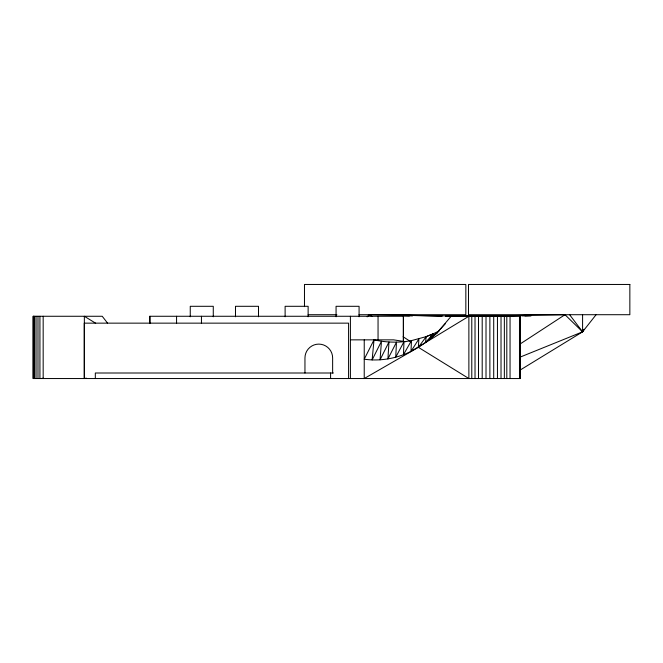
<?xml version="1.0" encoding="UTF-8"?>
<svg xmlns="http://www.w3.org/2000/svg" width="663" height="663" viewBox="0 0 663 663"><rect width="100%" height="100%" fill="white"/><g stroke="black" fill="none" stroke-linecap="round" stroke-linejoin="round"><path stroke-width="0.99" d="M350.404 378.54L350.404 316.268M378.051 339.854L378.051 316.268M403.386 316.268L403.386 341.818L403.386 316.268L149.855 316.268L149.855 323.42L149.855 316.268M433.544 333.696L426.309 336.605L411.466 340.616L411.002 351.407C396.607 358.517 380.164 361.484 364.236 359.197L364.236 339.854M437.572 332.652L425.505 342.506L418.37 347.329L418.883 338.917L411.002 351.407L468.874 316.268L468.874 378.54L418.37 347.329L364.227 378.54L364.236 359.197L374.023 339.854C386.322 342.622 399.134 342.87 411.532 340.616M374.023 339.854L372.125 359.934L381.474 341.246L380.04 359.843L388.966 342.017L387.921 358.948L396.482 342.174L395.736 357.233L403.991 341.702L403.444 354.713L411.466 340.616M438.79 331.061L429.002 339.68L433.445 333.696L426.218 336.605L425.505 342.506L433.445 333.696L438.865 331.069L432.375 336.953L438.939 330.704L451.147 316.268M583.316 329.934L582.586 331.831L520.331 369.954M584.086 329.262L582.586 331.831L520.579 356.926M418.37 347.329L426.218 336.605M596.095 314.71L582.586 331.831L564.992 314.71L467.166 316.268L445.627 315.969M445.287 323.793L436.867 332.785M367.136 316.848L369.341 314.71L467.166 316.268L488.697 315.969M519.974 344.08L564.992 314.71M86.381 378.15L84.367 378.54L84.35 316.268L95.671 323.229M41.305 378.54L43.335 378.183M521.839 315.928L531.154 315.729L524.939 315.911M492.8 315.911L530.74 315.389M488.788 315.961L445.536 315.961M491.822 315.919L531.005 315.364M308.138 314.71L336.87 314.71M358.981 314.71L465.84 314.71L465.84 284.46L304.474 284.46L304.474 306.637M445.528 316.268L520.206 316.268L520.206 378.54L33.15 378.54L33.15 316.268L102.226 316.268L107.497 323.047M350.404 339.854L393.598 339.854L405.731 341.727M333.373 373.004L95.323 373.004L95.323 378.54M403.585 315.389L441.525 315.911M403.319 315.364L442.503 315.919M409.386 315.911L403.17 315.795L412.494 315.928M369.341 314.71L371.935 316.4M403.104 336.738L410.024 341.254M569.6 314.71L582.586 331.831L582.586 314.71M520.107 316.268L520.107 378.54M519.485 316.268L519.485 378.54M510.046 316.268L510.046 378.54M506.805 316.268L506.805 378.54M504.352 316.268L504.352 378.54M501.021 316.268L501.021 378.54M497.449 316.268L497.449 378.54M493.711 316.268L493.711 378.54M489.874 316.268L489.874 378.54M486.012 316.268L486.012 378.54M482.2 316.268L482.2 378.54M478.512 316.268L478.512 378.54M475.023 316.268L475.023 378.54M471.783 316.268L471.783 378.54M359.081 316.79L359.081 306.298L336.066 306.298L336.066 316.79M348.581 378.54L348.581 323.146L84.251 323.146L84.251 378.54M332.635 373.004L332.635 357.954A13.84 13.84 0 0 0 318.795 344.114A13.84 13.84 0 0 0 304.955 357.954L304.955 373.004M330.588 373.004L330.588 378.54M308.129 316.79L308.129 306.298L285.115 306.298L285.115 316.79M258.504 316.79L258.504 306.298L235.489 306.298L235.489 316.79M213.271 316.79L213.271 306.298L190.256 306.298L190.256 316.79M201.453 316.268L201.453 323.428M176.565 316.268L176.565 323.428M43.17 316.268L43.17 378.54M39.929 316.268L39.929 378.54M37.99 316.268L37.99 378.54M36.034 316.268L36.034 378.54M34.559 316.268L34.559 378.54M33.589 316.268L33.589 378.54M33.241 316.268L33.241 378.54M629.85 284.46L468.484 284.46L468.484 314.71L629.85 314.71L629.85 284.46"/></g></svg>
